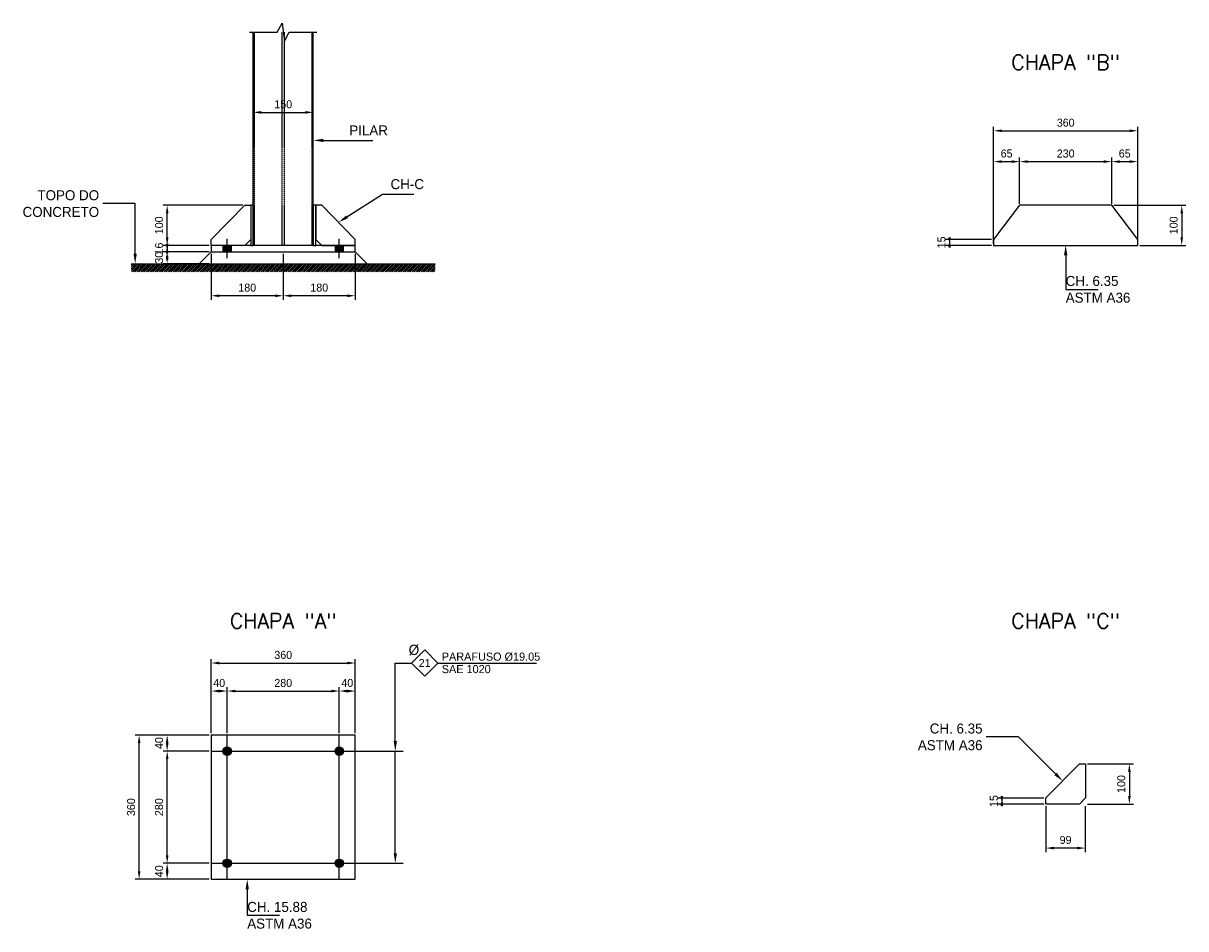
# Model space of a CAD drawing. Extents: x -2442 to 4210, y -1699 to 827.
# Drawn here: x 1305 to 4210, y -1699 to 562 of the extents above; entities that cross this region are included whole.
import ezdxf

# ---------------------------------------------------------------- set-up
doc = ezdxf.new("R2010")
doc.units = 0
doc.header["$MEASUREMENT"] = 0
doc.linetypes.add('ACAD_ISO01W100', pattern=[5, 4, -1])
doc.layers.get('DEFPOINTS').update_dxf_attribs({"linetype": 'ACAD_ISO01W100'})
for name, color, linetype in [('FAB-CHAPA', 2, 'Continuous'), ('L-HIDDEN', 1, 'ACAD_ISO01W100'), ('LAYER0_HACHURAS', 1, 'Continuous'), ('LAYER0_TEXTOS', 3, 'Continuous'), ('Linhas de chamadas', 2, 'Continuous'), ('ORGANIZADO_EIXO', 2, 'Continuous'), ('ORGANIZADO_PERFIL', 1, 'Continuous'), ('PECA_EQ_1', 5, 'Continuous'), ('PECA_EQ_12', 1, 'Continuous'), ('PECA_EQ_2', 3, 'Continuous'), ('PECA_EQ_4', 3, 'Continuous'), ('PECA_EQ_6', 6, 'Continuous'), ('PECA_EQ_7', 10, 'Continuous'), ('REGUA120', 2, 'Continuous'), ('REGUA80', 4, 'Continuous')]:
    doc.layers.add(name, color=color, linetype=linetype)
doc.styles.add('REGUA100', font='ROMANS.SHX', dxfattribs={"height": 2.54})
doc.dimstyles.new('ISO-25', dxfattribs={"dimtxt": 2.5, "dimasz": 2.5, "dimexe": 1.25, "dimexo": 0.625, "dimtad": 1, "dimtxsty": 'STANDARD', "dimcen": 2.5, "dimclrt": 4, "dimazin": 3, "dimtfac": 1, "dimtmove": 0, "dimatfit": 3})

# ---------------------------------------------------------------- blocks, each defined once
blk = doc.blocks.new('*D7')
for p, q in [((1880, 320), (1880, 350)), ((2030, 320), (2030, 350)), ((1900, 340), (2010, 340))]:
    blk.add_line(p, q)
for points in [[(1880, 340), (1900, 343.3), (1900, 336.7)], [(2030, 340), (2010, 336.7), (2010, 343.3)]]:
    blk.add_trace(points)
at = {"layer": 'DEFPOINTS', "color": 0}
for p in [(1955, 350), (1880, 315), (2030, 315)]:
    blk.add_point(p, dxfattribs=at)
at = {"layer": 'REGUA80', "color": 4, "insert": (1955, 350), "char_height": 20, "attachment_point": 8}
blk.add_mtext('150', dxfattribs=at)
blk = doc.blocks.new('*D8')
for p, q in [((1770, -7.9), (1655, -7.9)), ((1665, -17.9), (1665, -27.9)), ((1770, -37.9), (1655, -37.9))]:
    blk.add_line(p, q)
for points in [[(1665, -7.9), (1668.3, -27.9), (1661.7, -27.9)], [(1665, -37.9), (1661.7, -17.9), (1668.3, -17.9)]]:
    blk.add_trace(points)
at = {"layer": 'DEFPOINTS', "color": 0, "linetype": 'BYBLOCK'}
for p in [(1775, -7.9), (1775, -37.9)]:
    blk.add_point(p, dxfattribs=at)
at = {"layer": 'REGUA80', "color": 4, "insert": (1655, -22.9), "char_height": 20, "attachment_point": 8, "rotation": 90}
blk.add_mtext('30', dxfattribs=at)
blk = doc.blocks.new('*D9')
for p, q in [((1770, 7.9), (1655, 7.9)), ((1665, 12.1), (1665, -12.1)), ((1770, -7.9), (1655, -7.9))]:
    blk.add_line(p, q)
for points in [[(1665, -7.9), (1661.7, 12.1), (1668.3, 12.1)], [(1665, 7.9), (1668.3, -12.1), (1661.7, -12.1)]]:
    blk.add_trace(points)
at = {"layer": 'DEFPOINTS', "color": 0, "linetype": 'BYBLOCK'}
for p in [(1775, 7.9), (1775, -7.9)]:
    blk.add_point(p, dxfattribs=at)
at = {"layer": 'REGUA80', "color": 4, "insert": (1655, 0), "char_height": 20, "attachment_point": 8, "rotation": 90}
blk.add_mtext('16', dxfattribs=at)
blk = doc.blocks.new('*D10')
for p, q in [((1853.7, 107.9), (1655, 107.9)), ((1665, 27.9), (1665, 87.9)), ((1770, 7.9), (1655, 7.9))]:
    blk.add_line(p, q)
for points in [[(1665, 107.9), (1668.3, 87.9), (1661.7, 87.9)], [(1665, 7.9), (1661.7, 27.9), (1668.3, 27.9)]]:
    blk.add_trace(points)
at = {"layer": 'DEFPOINTS', "color": 0, "linetype": 'BYBLOCK'}
for p in [(1858.7, 107.9), (1775, 7.9)]:
    blk.add_point(p, dxfattribs=at)
at = {"layer": 'REGUA80', "color": 4, "insert": (1655, 57.9), "char_height": 20, "attachment_point": 8, "rotation": 90}
blk.add_mtext('100', dxfattribs=at)
blk = doc.blocks.new('*D11')
for p, q in [((1775, -12.9), (1775, -127.9)), ((1955, -12.9), (1955, -127.9)), ((1935, -117.9), (1795, -117.9))]:
    blk.add_line(p, q)
for points in [[(1775, -117.9), (1795, -114.6), (1795, -121.3)], [(1955, -117.9), (1935, -121.3), (1935, -114.6)]]:
    blk.add_trace(points)
at = {"layer": 'DEFPOINTS', "color": 0}
for p in [(1775, -7.9), (1955, -7.9), (1865, -107.9)]:
    blk.add_point(p, dxfattribs=at)
at = {"layer": 'REGUA80', "color": 4, "insert": (1865, -107.9), "char_height": 20, "attachment_point": 8}
blk.add_mtext('180', dxfattribs=at)
blk = doc.blocks.new('*D12')
for p, q in [((1955, -12.9), (1955, -127.9)), ((2135, -12.9), (2135, -127.9)), ((2115, -117.9), (1975, -117.9))]:
    blk.add_line(p, q)
for points in [[(1955, -117.9), (1975, -114.6), (1975, -121.3)], [(2135, -117.9), (2115, -121.3), (2115, -114.6)]]:
    blk.add_trace(points)
at = {"layer": 'DEFPOINTS', "color": 0}
for p in [(1955, -7.9), (2135, -7.9), (2045, -107.9)]:
    blk.add_point(p, dxfattribs=at)
at = {"layer": 'REGUA80', "color": 4, "insert": (2045, -107.9), "char_height": 20, "attachment_point": 8}
blk.add_mtext('180', dxfattribs=at)
blk = doc.blocks.new('*D15')
for p, q in [((1770, -1535), (1655, -1535)), ((1665, -1555), (1665, -1555)), ((1770, -1575), (1655, -1575))]:
    blk.add_line(p, q)
for points in [[(1665, -1535), (1668.3, -1555), (1661.7, -1555)], [(1665, -1575), (1661.7, -1555), (1668.3, -1555)]]:
    blk.add_trace(points)
at = {"layer": 'DEFPOINTS', "color": 0, "linetype": 'BYBLOCK'}
for p in [(1775, -1535), (1775, -1575)]:
    blk.add_point(p, dxfattribs=at)
at = {"layer": 'REGUA80', "color": 4, "insert": (1655, -1555), "char_height": 20, "attachment_point": 8, "rotation": 90}
blk.add_mtext('40', dxfattribs=at)
blk = doc.blocks.new('*D16')
for p, q in [((1770, -1255), (1655, -1255)), ((1665, -1515), (1665, -1275)), ((1770, -1535), (1655, -1535))]:
    blk.add_line(p, q)
for points in [[(1665, -1255), (1668.3, -1275), (1661.7, -1275)], [(1665, -1535), (1661.7, -1515), (1668.3, -1515)]]:
    blk.add_trace(points)
at = {"layer": 'DEFPOINTS', "color": 0, "linetype": 'BYBLOCK'}
for p in [(1775, -1255), (1775, -1535)]:
    blk.add_point(p, dxfattribs=at)
at = {"layer": 'REGUA80', "color": 4, "insert": (1655, -1395), "char_height": 20, "attachment_point": 8, "rotation": 90}
blk.add_mtext('280', dxfattribs=at)
blk = doc.blocks.new('*D17')
for p, q in [((1770, -1215), (1655, -1215)), ((1665, -1235), (1665, -1235)), ((1770, -1255), (1655, -1255))]:
    blk.add_line(p, q)
for points in [[(1665, -1215), (1668.3, -1235), (1661.7, -1235)], [(1665, -1255), (1661.7, -1235), (1668.3, -1235)]]:
    blk.add_trace(points)
at = {"layer": 'DEFPOINTS', "color": 0, "linetype": 'BYBLOCK'}
for p in [(1775, -1215), (1775, -1255)]:
    blk.add_point(p, dxfattribs=at)
at = {"layer": 'REGUA80', "color": 4, "insert": (1655, -1235), "char_height": 20, "attachment_point": 8, "rotation": 90}
blk.add_mtext('40', dxfattribs=at)
blk = doc.blocks.new('*D18')
for p, q in [((1775, -1210), (1775, -1095)), ((1815, -1210), (1815, -1095)), ((1795, -1105), (1795, -1105))]:
    blk.add_line(p, q)
for points in [[(1775, -1105), (1795, -1101.7), (1795, -1108.3)], [(1815, -1105), (1795, -1108.3), (1795, -1101.7)]]:
    blk.add_trace(points)
at = {"layer": 'DEFPOINTS', "color": 0}
for p in [(1795, -1095), (1775, -1215), (1815, -1215)]:
    blk.add_point(p, dxfattribs=at)
at = {"layer": 'REGUA80', "color": 4, "insert": (1795, -1095), "char_height": 20, "attachment_point": 8}
blk.add_mtext('40', dxfattribs=at)
blk = doc.blocks.new('*D19')
for p, q in [((1815, -1210), (1815, -1095)), ((2095, -1210), (2095, -1095)), ((1835, -1105), (2075, -1105))]:
    blk.add_line(p, q)
for points in [[(1815, -1105), (1835, -1101.7), (1835, -1108.3)], [(2095, -1105), (2075, -1108.3), (2075, -1101.7)]]:
    blk.add_trace(points)
at = {"layer": 'DEFPOINTS', "color": 0}
for p in [(1955, -1095), (1815, -1215), (2095, -1215)]:
    blk.add_point(p, dxfattribs=at)
at = {"layer": 'REGUA80', "color": 4, "insert": (1955, -1095), "char_height": 20, "attachment_point": 8}
blk.add_mtext('280', dxfattribs=at)
blk = doc.blocks.new('*D20')
for p, q in [((2095, -1210), (2095, -1095)), ((2135, -1210), (2135, -1095)), ((2115, -1105), (2115, -1105))]:
    blk.add_line(p, q)
for points in [[(2095, -1105), (2115, -1101.7), (2115, -1108.3)], [(2135, -1105), (2115, -1108.3), (2115, -1101.7)]]:
    blk.add_trace(points)
at = {"layer": 'DEFPOINTS', "color": 0}
for p in [(2115, -1095), (2095, -1215), (2135, -1215)]:
    blk.add_point(p, dxfattribs=at)
at = {"layer": 'REGUA80', "color": 4, "insert": (2115, -1095), "char_height": 20, "attachment_point": 8}
blk.add_mtext('40', dxfattribs=at)
blk = doc.blocks.new('*D21')
for p, q in [((1770, -1215), (1585, -1215)), ((1595, -1555), (1595, -1235)), ((1770, -1575), (1585, -1575))]:
    blk.add_line(p, q)
for points in [[(1595, -1215), (1598.3, -1235), (1591.7, -1235)], [(1595, -1575), (1591.7, -1555), (1598.3, -1555)]]:
    blk.add_trace(points)
at = {"layer": 'DEFPOINTS', "color": 0, "linetype": 'BYBLOCK'}
for p in [(1775, -1215), (1775, -1575)]:
    blk.add_point(p, dxfattribs=at)
at = {"layer": 'REGUA80', "color": 4, "insert": (1585, -1395), "char_height": 20, "attachment_point": 8, "rotation": 90}
blk.add_mtext('360', dxfattribs=at)
blk = doc.blocks.new('*D22')
for p, q in [((1775, -1210), (1775, -1025)), ((1795, -1035), (2115, -1035)), ((2135, -1210), (2135, -1025))]:
    blk.add_line(p, q)
for points in [[(1775, -1035), (1795, -1031.7), (1795, -1038.3)], [(2135, -1035), (2115, -1038.3), (2115, -1031.7)]]:
    blk.add_trace(points)
at = {"layer": 'DEFPOINTS', "color": 0}
for p in [(1955, -1025), (1775, -1215), (2135, -1215)]:
    blk.add_point(p, dxfattribs=at)
at = {"layer": 'REGUA80', "color": 4, "insert": (1955, -1025), "char_height": 20, "attachment_point": 8}
blk.add_mtext('360', dxfattribs=at)
blk = doc.blocks.new('*D23')
for p, q in [((3730, 27), (3730, 227)), ((3750, 217), (3775, 217)), ((3795, 112), (3795, 227))]:
    blk.add_line(p, q)
for points in [[(3730, 217), (3750, 220.3), (3750, 213.7)], [(3795, 217), (3775, 213.7), (3775, 220.3)]]:
    blk.add_trace(points)
at = {"layer": 'DEFPOINTS', "color": 0}
for p in [(3762.5, 227), (3795, 107), (3730, 22)]:
    blk.add_point(p, dxfattribs=at)
at = {"layer": 'REGUA80', "color": 4, "insert": (3762.5, 227), "char_height": 20, "attachment_point": 8}
blk.add_mtext('65', dxfattribs=at)
blk = doc.blocks.new('*D24')
for p, q in [((3795, 112), (3795, 227)), ((3815, 217), (4005, 217)), ((4025, 112), (4025, 227))]:
    blk.add_line(p, q)
for points in [[(3795, 217), (3815, 220.3), (3815, 213.7)], [(4025, 217), (4005, 213.7), (4005, 220.3)]]:
    blk.add_trace(points)
at = {"layer": 'DEFPOINTS', "color": 0}
for p in [(3910, 227), (3795, 107), (4025, 107)]:
    blk.add_point(p, dxfattribs=at)
at = {"layer": 'REGUA80', "color": 4, "insert": (3910, 227), "char_height": 20, "attachment_point": 8}
blk.add_mtext('230', dxfattribs=at)
blk = doc.blocks.new('*D25')
for p, q in [((4025, 112), (4025, 227)), ((4045, 217), (4070, 217)), ((4090, 27), (4090, 227))]:
    blk.add_line(p, q)
for points in [[(4025, 217), (4045, 220.3), (4045, 213.7)], [(4090, 217), (4070, 213.7), (4070, 220.3)]]:
    blk.add_trace(points)
at = {"layer": 'DEFPOINTS', "color": 0}
for p in [(4057.5, 227), (4025, 107), (4090, 22)]:
    blk.add_point(p, dxfattribs=at)
at = {"layer": 'REGUA80', "color": 4, "insert": (4057.5, 227), "char_height": 20, "attachment_point": 8}
blk.add_mtext('65', dxfattribs=at)
blk = doc.blocks.new('*D26')
for p, q in [((3730, 12), (3730, 304)), ((3750, 294), (4070, 294)), ((4090, 12), (4090, 304))]:
    blk.add_line(p, q)
for points in [[(3730, 294), (3750, 297.3), (3750, 290.7)], [(4090, 294), (4070, 290.7), (4070, 297.3)]]:
    blk.add_trace(points)
at = {"layer": 'DEFPOINTS', "color": 0}
for p in [(3910, 304), (3730, 7), (4090, 7)]:
    blk.add_point(p, dxfattribs=at)
at = {"layer": 'REGUA80', "color": 4, "insert": (3910, 304), "char_height": 20, "attachment_point": 8}
blk.add_mtext('360', dxfattribs=at)
blk = doc.blocks.new('*D27')
for p, q in [((3725, 22.9), (3610, 22.9)), ((3725, 7.9), (3610, 7.9)), ((3620, 27.9), (3620, 2.9))]:
    blk.add_line(p, q)
for points in [[(3620, 7.9), (3616.7, 27.9), (3623.3, 27.9)], [(3620, 22.9), (3623.3, 2.9), (3616.7, 2.9)]]:
    blk.add_trace(points)
at = {"layer": 'DEFPOINTS', "color": 0, "linetype": 'BYBLOCK'}
for p in [(3730, 22.9), (3730, 7.9)]:
    blk.add_point(p, dxfattribs=at)
at = {"layer": 'REGUA80', "color": 4, "insert": (3610, 15.4), "char_height": 20, "attachment_point": 8, "rotation": 90}
blk.add_mtext('15', dxfattribs=at)
blk = doc.blocks.new('*D28')
for p, q in [((4030, 107.9), (4210, 107.9)), ((4200, 87.9), (4200, 27.9)), ((4095, 7.9), (4210, 7.9))]:
    blk.add_line(p, q)
for points in [[(4200, 107.9), (4203.3, 87.9), (4196.7, 87.9)], [(4200, 7.9), (4196.7, 27.9), (4203.3, 27.9)]]:
    blk.add_trace(points)
at = {"layer": 'DEFPOINTS', "color": 0, "linetype": 'BYBLOCK'}
for p in [(4025, 107.9), (4090, 7.9)]:
    blk.add_point(p, dxfattribs=at)
at = {"layer": 'REGUA80', "color": 4, "insert": (4190, 57.9), "char_height": 20, "attachment_point": 8, "rotation": 90}
blk.add_mtext('100', dxfattribs=at)
blk = doc.blocks.new('*D29')
for p, q in [((3964.1, -1287.1), (4079.1, -1287.1)), ((4069.1, -1307.1), (4069.1, -1367.1)), ((3964.1, -1387.1), (4079.1, -1387.1))]:
    blk.add_line(p, q)
for points in [[(4069.1, -1287.1), (4072.5, -1307.1), (4065.8, -1307.1)], [(4069.1, -1387.1), (4065.8, -1367.1), (4072.5, -1367.1)]]:
    blk.add_trace(points)
at = {"layer": 'DEFPOINTS', "color": 0, "linetype": 'BYBLOCK'}
for p in [(3959.1, -1287.1), (3959.1, -1387.1)]:
    blk.add_point(p, dxfattribs=at)
at = {"layer": 'REGUA80', "color": 4, "insert": (4059.1, -1337.1), "char_height": 20, "attachment_point": 8, "rotation": 90}
blk.add_mtext('100', dxfattribs=at)
blk = doc.blocks.new('*D30')
for p, q in [((3860.5, -1392.1), (3860.5, -1507.1)), ((3959.1, -1392.1), (3959.1, -1507.1)), ((3939.1, -1497.1), (3880.5, -1497.1))]:
    blk.add_line(p, q)
for points in [[(3860.5, -1497.1), (3880.5, -1493.7), (3880.5, -1500.4)], [(3959.1, -1497.1), (3939.1, -1500.4), (3939.1, -1493.7)]]:
    blk.add_trace(points)
at = {"layer": 'DEFPOINTS', "color": 0}
for p in [(3860.5, -1387.1), (3959.1, -1387.1), (3909.8, -1487.1)]:
    blk.add_point(p, dxfattribs=at)
at = {"layer": 'REGUA80', "color": 4, "insert": (3909.8, -1487.1), "char_height": 20, "attachment_point": 8}
blk.add_mtext('99', dxfattribs=at)
blk = doc.blocks.new('*D31')
for p, q in [((3855.5, -1372.1), (3740.5, -1372.1)), ((3855.5, -1387.1), (3740.5, -1387.1)), ((3750.5, -1367.1), (3750.5, -1392.1))]:
    blk.add_line(p, q)
for points in [[(3750.5, -1387.1), (3747.2, -1367.1), (3753.8, -1367.1)], [(3750.5, -1372.1), (3753.8, -1392.1), (3747.2, -1392.1)]]:
    blk.add_trace(points)
at = {"layer": 'DEFPOINTS', "color": 0, "linetype": 'BYBLOCK'}
for p in [(3860.5, -1372.1), (3860.5, -1387.1)]:
    blk.add_point(p, dxfattribs=at)
at = {"layer": 'REGUA80', "color": 4, "insert": (3740.5, -1379.6), "char_height": 20, "attachment_point": 8, "rotation": 90}
blk.add_mtext('15', dxfattribs=at)

msp = doc.modelspace()

# ---------------------------------------------------------------- hatches: boundary and pattern name
at = {"layer": 'LAYER0_HACHURAS'}
h = msp.add_hatch(dxfattribs=at)
h.set_pattern_fill('ANSI31', color=256, style=0)
h.set_pattern_definition([(45, (0, 0), (-2.245064, 2.245064), [])])
h.paths.add_polyline_path([(1575, -37.94), (1575, -57.94), (2335, -57.94), (2335, -37.94)])

# ---------------------------------------------------------------- linework, layer by layer
at = {"layer": 'L-HIDDEN'}
for p, q in [((1883, 9.528), (1883, 540)), ((1952, 9.528), (1952, 540)), ((1958, 9.528), (1958, 540)), ((2027, 9.528), (2027, 540))]:
    msp.add_line(p, q, dxfattribs=at)
at = {"layer": 'Linhas de chamadas', "color": 4}
for p, q in [((1775, -7.94), (1745, -37.94)), ((2135, -7.94), (2165, -37.94)), ((2341.131, -1035), (2588.131, -1035))]:
    msp.add_line(p, q, dxfattribs=at)
at = {"layer": 'Linhas de chamadas'}
for p, q in [((1575, -37.94), (2335, -37.94)), ((2235, -1035), (2275.781, -1035))]:
    msp.add_line(p, q, dxfattribs=at)
for points in [[(2055, 270), (2100, 270), (2178.5, 270)], [(2114.267, 78.862), (2203.175, 135.44), (2281.175, 135.44)], [(1585, -12.94), (1585, 112.06), (1504, 112.06)], [(3910, -17.06), (3910, -102.06), (3991, -102.06)], [(2235, -1230), (2235, -1035)], [(3884.647, -1311.882), (3792.325, -1219.56), (3711.325, -1219.56)], [(2235, -1510), (2235, -1255)], [(1865, -1600), (1865, -1665), (1946, -1665)]]:
    msp.add_lwpolyline(points, dxfattribs=at)
for points in [[(2030, 270), (2055, 274.167), (2055, 265.833)], [(2093.175, 65.44), (2112.03, 82.377), (2116.504, 75.347)], [(3910, 7.94), (3914.167, -17.06), (3905.833, -17.06)], [(1585, -37.94), (1580.833, -12.94), (1589.167, -12.94)], [(2235, -1255), (2230.833, -1230), (2239.167, -1230)], [(3902.325, -1329.56), (3881.701, -1314.829), (3887.594, -1308.936)], [(2235, -1535), (2230.833, -1510), (2239.167, -1510)], [(1865, -1575), (1869.167, -1600), (1860.833, -1600)]]:
    msp.add_trace(points, dxfattribs=at)
at = {"layer": 'Linhas de chamadas', "color": 255}
for points in [[(1804.475, -7.94), (1825.525, -7.94), (1804.475, 7.94), (1825.525, 7.94)], [(1804.475, -7.94), (1825.525, -7.94), (1804.475, 7.94), (1825.525, 7.94)], [(2084.475, -7.94), (2105.525, -7.94), (2084.475, 7.94), (2105.525, 7.94)], [(2084.475, -7.94), (2105.525, -7.94), (2084.475, 7.94), (2105.525, 7.94)]]:
    msp.add_trace(points, dxfattribs=at)
at = {"layer": 'ORGANIZADO_EIXO'}
for p, q in [((1815, -23.82), (1815, 23.82)), ((1815, -23.82), (1815, 23.82)), ((2095, -23.82), (2095, 23.82)), ((2095, -23.82), (2095, 23.82)), ((1815, -1575), (1815, -1215)), ((2095, -1575), (2095, -1215)), ((1775, -1255), (2135, -1255)), ((2135, -1255), (2255, -1255)), ((1775, -1535), (2135, -1535)), ((2135, -1535), (2255, -1535))]:
    msp.add_line(p, q, dxfattribs=at)
msp.add_lwpolyline([(1871, 540), (1940, 540), (1952, 562.5), (1958, 517.5), (1970, 540), (2039, 540)], dxfattribs=at)
at = {"layer": 'ORGANIZADO_PERFIL'}
for p, q in [((1880, 9.528), (1880, 540)), ((2030, 9.528), (2030, 540))]:
    msp.add_line(p, q, dxfattribs=at)
at = {"layer": 'PECA_EQ_1'}
for points in [[(1775, -7.94), (2135, -7.94), (2135, 7.94), (1775, 7.94)], [(1804.475, -7.94), (1825.525, -7.94), (1825.525, 7.94), (1804.475, 7.94)], [(1804.475, -7.94), (1825.525, -7.94), (1825.525, 7.94), (1804.475, 7.94)], [(2084.475, -7.94), (2105.525, -7.94), (2105.525, 7.94), (2084.475, 7.94)], [(2084.475, -7.94), (2105.525, -7.94), (2105.525, 7.94), (2084.475, 7.94)], [(1775, -1575), (2135, -1575), (2135, -1215), (1775, -1215)]]:
    msp.add_lwpolyline(points, close=True, dxfattribs=at)
at = {"layer": 'PECA_EQ_1', "linetype": 'CONTINUOUS'}
for centre in [(1815, -1255), (2095, -1255), (1815, -1535), (2095, -1535)]:
    msp.add_circle(centre, 10.525, dxfattribs=at)
at = {"layer": 'PECA_EQ_12', "const_width": 10.525}
for points in [[(1809.738, -1255, 1), (1820.262, -1255, 1)], [(2089.738, -1255, 1), (2100.262, -1255, 1)], [(1809.738, -1535, 1), (1820.262, -1535, 1)], [(2089.738, -1535, 1), (2100.262, -1535, 1)]]:
    msp.add_lwpolyline(points, format="xyb", close=True, dxfattribs=at)
at = {"layer": 'PECA_EQ_2'}
msp.add_lwpolyline([(4090, 7.94), (4090, 22.94), (4025, 107.94), (3795, 107.94), (3730, 22.94), (3730, 7.94)], close=True, dxfattribs=at)
at = {"layer": 'PECA_EQ_4'}
for points in [[(1775, 7.94), (1775, 22.94), (1858.65, 107.94), (1873.65, 107.94), (1873.65, 22.94), (1858.65, 7.94)], [(2135, 7.94), (2135, 22.94), (2051.35, 107.94), (2036.35, 107.94), (2036.35, 22.94), (2051.35, 7.94)], [(3860.5, -1387.06), (3860.5, -1372.06), (3944.15, -1287.06), (3959.15, -1287.06), (3959.15, -1372.06), (3944.15, -1387.06)]]:
    msp.add_lwpolyline(points, close=True, dxfattribs=at)
at = {"layer": 'PECA_EQ_6'}
for points in [[(1873.65, 7.94), (1880, 7.94), (1880, 107.94), (1873.65, 107.94)], [(2030, 7.94), (2036.35, 7.94), (2036.35, 107.94), (2030, 107.94)]]:
    msp.add_lwpolyline(points, close=True, dxfattribs=at)
at = {"layer": 'PECA_EQ_7', "color": 4}
msp.add_lwpolyline([(2341.131, -1035), (2308.456, -1002.325), (2275.781, -1035), (2308.456, -1067.675)], close=True, dxfattribs=at)

# ---------------------------------------------------------------- texts
at = {"layer": 'FAB-CHAPA', "color": 2, "char_height": 37.5, "attachment_point": 5, "style": 'REGUA100'}
for s, insert in [('CHAPA "B"', (3910, 465)), ('CHAPA "C"', (3910, -930))]:
    msp.add_mtext(s, dxfattribs=dict(at, insert=insert))
at = {"layer": 'LAYER0_TEXTOS', "color": 4}
for s, insert, char_height, attachment_point in [('PILAR', (2120, 282.5), 25, 7), ('TOPO DO \\PCONCRETO', (1495, 112.06), 25, 6), ('CH-C', (2223.175, 147.94), 25, 7), ('CH. 6.35\\PASTM A36', (3910, -102.06), 25, 4), ('%%c', (2268.354, -1015.783), 25.4, 7), ('PARAFUSO %%c19.05', (2351.131, -1030), 20.3, 7), ('SAE 1020', (2351.131, -1040), 20.3, 1), ('CH. 6.35\\PASTM A36', (3702.325, -1219.56), 25, 6), ('CH. 15.88\\PASTM A36', (1865, -1665), 25, 4)]:
    msp.add_mtext(s, dxfattribs=dict(at, insert=insert, char_height=char_height, attachment_point=attachment_point))
at = {"layer": 'LAYER0_TEXTOS', "insert": (2308.456, -1035), "char_height": 20, "attachment_point": 5}
msp.add_mtext('21', dxfattribs=at)
at = {"layer": 'REGUA120', "color": 2, "insert": (1955, -930), "char_height": 37.5, "attachment_point": 5, "style": 'REGUA100'}
msp.add_mtext('CHAPA "A"', dxfattribs=at)

# ---------------------------------------------------------------- dimensions: what is measured, and where the dimension line sits
at = {"layer": 'Linhas de chamadas'}
for base, p1, p2, text, picture, middle in [((1880, 340), (2030, 315), (1880, 315), '150', '*D7', (1955, 340)), ((3730, 294), (4090, 7), (3730, 7), '360', '*D26', (3910, 294)), ((3730, 217), (3795, 107), (3730, 22), '65', '*D23', (3762.5, 217)), ((3795, 217), (4025, 107), (3795, 107), '230', '*D24', (3910, 217)), ((4025, 217), (4090, 22), (4025, 107), '65', '*D25', (4057.5, 217)), ((1955, -117.94), (1775, -7.94), (1955, -7.94), '180', '*D11', (1865, -117.94)), ((2135, -117.94), (1955, -7.94), (2135, -7.94), '180', '*D12', (2045, -117.94)), ((1775, -1035), (2135, -1215), (1775, -1215), '360', '*D22', (1955, -1035)), ((1775, -1105), (1815, -1215), (1775, -1215), '40', '*D18', (1795, -1105)), ((1815, -1105), (2095, -1215), (1815, -1215), '280', '*D19', (1955, -1105)), ((2095, -1105), (2135, -1215), (2095, -1215), '40', '*D20', (2115, -1105)), ((3959.15, -1497.06), (3860.5, -1387.06), (3959.15, -1387.06), '99', '*D30', (3909.825, -1497.06))]:
    dim = msp.add_linear_dim(base=base, p1=p1, p2=p2, text=text, dimstyle='ISO-25', override={"dimtxt": 20, "dimasz": 20, "dimgap": 10}, dxfattribs=at)
    dim.commit()
    dim.dimension.update_dxf_attribs({"geometry": picture, "text_midpoint": middle})
for base, p1, p2, text, picture, middle in [((1665, 107.94), (1775, 7.94), (1858.65, 107.94), '100', '*D10', (1665, 57.94)), ((4200, 7.94), (4025, 107.94), (4090, 7.94), '100', '*D28', (4200, 57.94)), ((3620, 22.94), (3730, 7.94), (3730, 22.94), '15', '*D27', (3620, 15.44)), ((1665, 7.94), (1775, -7.94), (1775, 7.94), '16', '*D9', (1665, 0)), ((1665, -7.94), (1775, -37.94), (1775, -7.94), '30', '*D8', (1665, -22.94)), ((1595, -1215), (1775, -1575), (1775, -1215), '360', '*D21', (1595, -1395)), ((1665, -1215), (1775, -1255), (1775, -1215), '40', '*D17', (1665, -1235)), ((1665, -1255), (1775, -1535), (1775, -1255), '280', '*D16', (1665, -1395)), ((4069.15, -1387.06), (3959.15, -1287.06), (3959.15, -1387.06), '100', '*D29', (4069.15, -1337.06)), ((3750.5, -1372.06), (3860.5, -1387.06), (3860.5, -1372.06), '15', '*D31', (3750.5, -1379.56)), ((1665, -1535), (1775, -1575), (1775, -1535), '40', '*D15', (1665, -1555))]:
    dim = msp.add_linear_dim(base=base, p1=p1, p2=p2, angle=90, text=text, dimstyle='ISO-25', override={"dimtxt": 20, "dimasz": 20, "dimgap": 10}, dxfattribs=at)
    dim.commit()
    dim.dimension.update_dxf_attribs({"geometry": picture, "text_midpoint": middle, "dimtype": 160})

doc.saveas('drawing.dxf')
